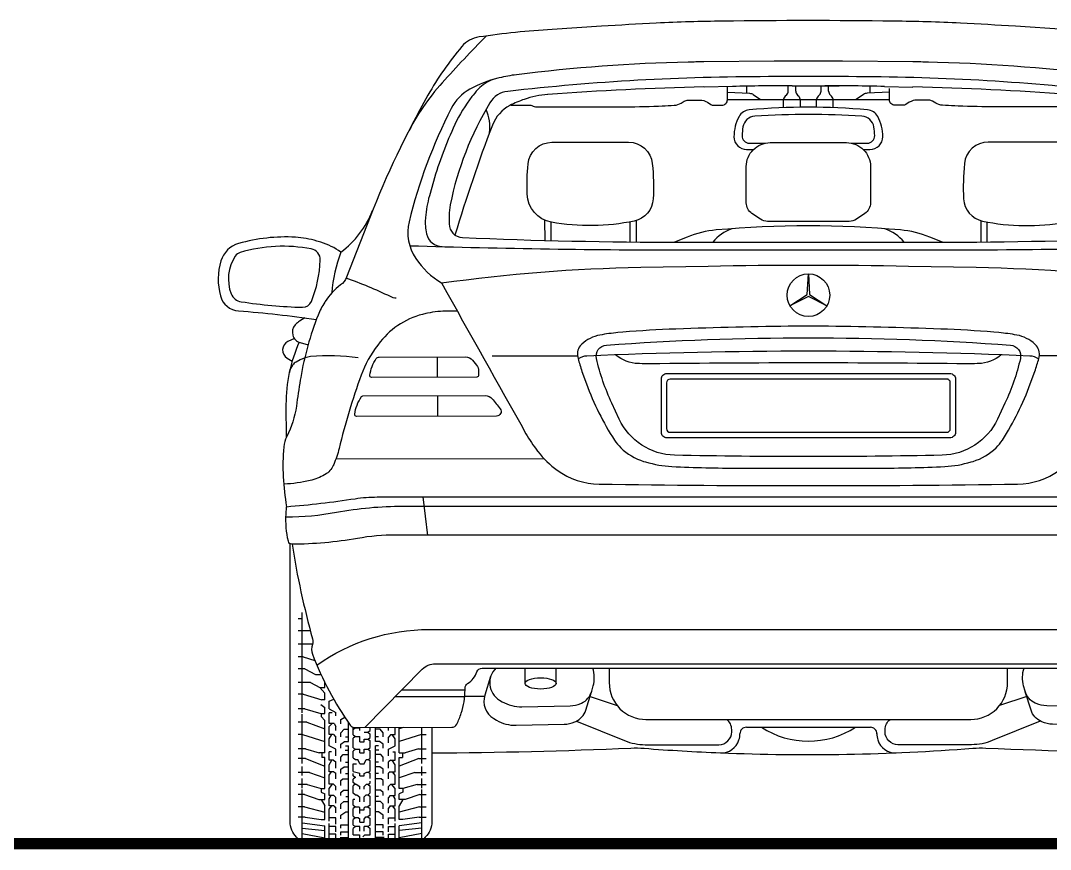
# Model space of a CAD drawing. Header units: millimetres. Extents: x -2250 to 8913, y -2502 to 1972.
# Drawn here: x 5878 to 7685, y 511 to 1965 of the extents above; entities that cross this region are included whole.
import ezdxf

# ---------------------------------------------------------------- set-up
doc = ezdxf.new("R2010")
doc.units = ezdxf.units.MM
doc.layers.add('interni', color=1, linetype='Continuous')

msp = doc.modelspace()

# ---------------------------------------------------------------- linework, layer by layer
at = {"color": 1}
for p, q in [((6609.9, 1339.9), (6609.8, 1375.4)), ((6705.6, 1377.1), (6855.3, 1377.1)), ((7815.3, 1377.1), (7665.6, 1377.1)), ((6610.1, 1271.4), (6610, 1307.4)), ((6583.7, 1129.7), (6592, 1062.2)), ((6535.7, 779.6), (6657.5, 779.8)), ((6547.1, 791.1), (6658, 791.3))]:
    msp.add_line(p, q, dxfattribs=at)
for p, q in [((6857.9, 1373.1), (6858, 1373.2)), ((7663, 1373.1), (7662.9, 1373.2)), ((6431.5, 1196.7), (6796.1, 1197.5))]:
    msp.add_line(p, q)
at = {"color": 30}
for p, q in [((6372.2, 750.8), (6372.2, 927.1)), ((6370.7, 916.1), (6364.9, 916.1)), ((6386.5, 895.1), (6364.9, 895.1)), ((6390.3, 871.5), (6364.9, 871.5)), ((6373.9, 849.5), (6364.9, 849.5)), ((6373.9, 849.5), (6394.6, 843)), ((6376.9, 828.5), (6364.9, 828.5)), ((6376.9, 828.5), (6395.7, 818.4)), ((6395.7, 818.4), (6405.2, 818.4)), ((6386.9, 804.1), (6364.9, 804.1)), ((6386.9, 804.1), (6403.4, 795.6)), ((6403.4, 795.6), (6412, 795.6)), ((6403.4, 795.6), (6412, 785.6)), ((6412, 795.6), (6412, 804.1)), ((6374.1, 783.6), (6364.9, 783.6)), ((6374.1, 783.6), (6406.8, 774)), ((6412, 774), (6412, 785.6)), ((6405.1, 765.8), (6412, 760.4)), ((6412, 774), (6406.8, 774)), ((6412, 749.6), (6412, 760.4)), ((6419.4, 771.5), (6427.6, 774.9)), ((6419.4, 758), (6419.4, 771.5)), ((6376.8, 758), (6364.9, 758)), ((6372.2, 662.3), (6372.2, 748.7)), ((6376.8, 758), (6405.1, 749.6)), ((6405.1, 749.6), (6412, 749.6)), ((6405.5, 749.6), (6405.5, 744.6)), ((6405.5, 744.6), (6412, 737.8)), ((6419.4, 758), (6431.2, 751.4)), ((6425, 751), (6419.4, 751)), ((6419.4, 732.1), (6419.4, 751)), ((6431.2, 745.5), (6431.2, 751.4)), ((6440.3, 739.3), (6447, 743.2)), ((6380.4, 734.7), (6364.9, 734.7)), ((6380.4, 734.7), (6412, 722.8)), ((6412, 680.8), (6412, 737.8)), ((6428.1, 732.1), (6419.4, 732.1)), ((6419.4, 727.2), (6424.9, 732.1)), ((6419.4, 713.2), (6419.4, 727.2)), ((6428.1, 732.1), (6431.2, 726.9)), ((6431.2, 720.1), (6431.2, 726.9)), ((6440.3, 731.9), (6440.3, 739.3)), ((6453.5, 700.8), (6453.5, 733.2)), ((6461.7, 712.4), (6461.7, 725.6)), ((6465.5, 724.6), (6461.7, 721.3)), ((6464.6, 725.2), (6465.5, 724.6)), ((6465.5, 724.6), (6473.4, 724.6)), ((6473.4, 720), (6473.4, 724.6)), ((6491.4, 720.2), (6491.4, 725.3)), ((6501.1, 700.8), (6501.1, 725.3)), ((6523.4, 720.1), (6523.4, 725.3)), ((6535.2, 713.2), (6535.2, 725.4)), ((6549.5, 725.4), (6542.6, 722.8)), ((6542.6, 680.8), (6542.6, 725.4)), ((6582.4, 662.3), (6582.4, 725.5)), ((6373, 713.3), (6364.9, 713.3)), ((6373, 713.3), (6412, 700.5)), ((6427.1, 713.2), (6419.4, 713.2)), ((6419.4, 705.3), (6424.3, 713.2)), ((6419.4, 693.1), (6419.4, 705.3)), ((6427.1, 713.2), (6431.2, 708.1)), ((6431.2, 698.3), (6431.2, 708.1)), ((6440.3, 716.2), (6445.6, 722.6)), ((6440.3, 708.7), (6440.3, 716.2)), ((6445.6, 722.6), (6453.5, 722.6)), ((6448.4, 709), (6453.5, 709)), ((6461.7, 712.4), (6465.5, 709.6)), ((6465.5, 709.6), (6461.7, 706.3)), ((6461.7, 689.9), (6461.7, 706.3)), ((6465.5, 709.6), (6473.4, 709.6)), ((6473.4, 700.3), (6473.4, 709.6)), ((6480.7, 717), (6487.6, 717)), ((6480.7, 704.9), (6488.1, 704.9)), ((6480.7, 700.3), (6480.7, 704.9)), ((6487.6, 717), (6491.4, 720.2)), ((6487.6, 717), (6491.4, 713.7)), ((6488.1, 704.9), (6491.4, 707.7)), ((6488.1, 704.9), (6491.4, 702)), ((6491.4, 707.7), (6491.4, 713.7)), ((6509, 722.6), (6501.1, 722.6)), ((6506.2, 709), (6501.1, 709)), ((6514.3, 716.2), (6509, 722.6)), ((6514.3, 708.7), (6514.3, 716.2)), ((6527.5, 713.2), (6523.4, 708.1)), ((6523.4, 698.3), (6523.4, 708.1)), ((6527.5, 713.2), (6535.2, 713.2)), ((6535.2, 705.3), (6530.3, 713.2)), ((6535.2, 693.1), (6535.2, 705.3)), ((6581.7, 713.3), (6542.6, 700.5)), ((6581.7, 713.3), (6589.7, 713.3)), ((6378.1, 688.1), (6364.9, 688.1)), ((6378.1, 688.1), (6401.8, 680.8)), ((6431.2, 687.1), (6419.4, 693.1)), ((6431.2, 675.4), (6431.2, 687.1)), ((6440.3, 696.2), (6446.6, 700.8)), ((6440.3, 688.8), (6440.3, 696.2)), ((6446.6, 700.8), (6453.5, 700.8)), ((6448.4, 693.1), (6453.5, 693.1)), ((6453.5, 522.2), (6453.5, 693.1)), ((6461.7, 689.9), (6465.5, 687.2)), ((6465.5, 687.2), (6461.7, 683.9)), ((6465.5, 687.2), (6473.4, 687.2)), ((6473.4, 700.3), (6480.7, 700.3)), ((6473.4, 680.7), (6473.4, 687.2)), ((6480.7, 687.2), (6488.1, 687.2)), ((6480.7, 680.7), (6480.7, 687.2)), ((6488.1, 687.2), (6491.4, 690.1)), ((6488.1, 687.2), (6491.4, 684.3)), ((6491.4, 690.1), (6491.4, 702)), ((6508, 700.8), (6501.1, 700.8)), ((6501.1, 522.2), (6501.1, 693.1)), ((6506.2, 693.1), (6501.1, 693.1)), ((6514.3, 696.2), (6508, 700.8)), ((6514.3, 688.8), (6514.3, 696.2)), ((6523.4, 687.1), (6535.2, 693.1)), ((6523.4, 675.4), (6523.4, 687.1)), ((6576.5, 688.1), (6552.8, 680.8)), ((6576.5, 688.1), (6589.7, 688.1)), ((6377.8, 670.7), (6364.9, 670.7)), ((6377.8, 670.7), (6412, 657.4)), ((6412, 680.8), (6401.8, 680.8)), ((6406.5, 680.8), (6406.5, 672.5)), ((6412, 672.5), (6406.5, 672.5)), ((6412, 618.2), (6412, 672.5)), ((6423.5, 682.7), (6419.4, 682.7)), ((6419.4, 667.9), (6419.4, 682.7)), ((6440.3, 673), (6444.3, 677.8)), ((6440.3, 665.9), (6440.3, 673)), ((6444.3, 677.8), (6453.5, 677.8)), ((6447.9, 685.5), (6453.5, 685.5)), ((6461.7, 671.9), (6461.7, 683.9)), ((6461.7, 671.9), (6465.5, 669.1)), ((6465.5, 669.1), (6470.1, 669.1)), ((6473.4, 661.7), (6470.1, 669.1)), ((6473.4, 680.7), (6480.7, 680.7)), ((6480.7, 661.7), (6484.5, 669.1)), ((6484.5, 669.1), (6488.7, 669.1)), ((6488.7, 669.1), (6491.4, 671.4)), ((6488.7, 669.1), (6491.4, 666.8)), ((6491.4, 671.4), (6491.4, 684.3)), ((6506.7, 685.5), (6501.1, 685.5)), ((6510.3, 677.8), (6501.1, 677.8)), ((6514.3, 673), (6510.3, 677.8)), ((6514.3, 665.9), (6514.3, 673)), ((6531.1, 682.7), (6535.2, 682.7)), ((6535.2, 667.9), (6535.2, 682.7)), ((6542.6, 680.8), (6552.8, 680.8)), ((6542.6, 672.5), (6548.1, 672.5)), ((6542.6, 618.2), (6542.6, 672.5)), ((6576.8, 670.7), (6542.6, 657.4)), ((6548.1, 680.8), (6548.1, 672.5)), ((6576.8, 670.7), (6589.7, 670.7)), ((6372.2, 641.2), (6372.2, 656.9)), ((6427.1, 667.9), (6419.4, 667.9)), ((6419.4, 659.6), (6424.5, 667.9)), ((6419.4, 647.4), (6419.4, 659.6)), ((6427.1, 667.9), (6431.2, 665.1)), ((6431.2, 654.2), (6431.2, 665.1)), ((6440.3, 652.2), (6446.1, 656.4)), ((6440.3, 644.6), (6440.3, 652.2)), ((6446.1, 656.4), (6453.5, 656.4)), ((6448.2, 664.7), (6453.5, 664.7)), ((6461.7, 661.7), (6467.3, 661.7)), ((6461.7, 648), (6461.7, 661.7)), ((6473.4, 661.7), (6480.7, 661.7)), ((6491.4, 649.5), (6491.4, 666.8)), ((6506.4, 664.7), (6501.1, 664.7)), ((6508.6, 656.4), (6501.1, 656.4)), ((6514.3, 652.2), (6508.6, 656.4)), ((6514.3, 644.6), (6514.3, 652.2)), ((6527.5, 667.9), (6523.4, 665.1)), ((6523.4, 654.2), (6523.4, 665.1)), ((6527.5, 667.9), (6535.2, 667.9)), ((6535.2, 659.6), (6530.1, 667.9)), ((6535.2, 647.4), (6535.2, 659.6)), ((6582.4, 641.2), (6582.4, 656.9)), ((6384.9, 646.3), (6364.9, 646.3)), ((6372.2, 618.9), (6372.2, 635.9)), ((6384.9, 646.3), (6412, 637.1)), ((6427.8, 647.4), (6419.4, 647.4)), ((6419.4, 641.6), (6423.8, 647.4)), ((6419.4, 626), (6419.4, 641.6)), ((6427.8, 647.4), (6431.2, 645.1)), ((6431.2, 635.2), (6431.2, 645.1)), ((6440.3, 632.2), (6443.7, 635)), ((6443.7, 635), (6453.5, 635)), ((6448.5, 644.8), (6453.5, 644.8)), ((6461.7, 648), (6473.4, 645.1)), ((6461.7, 640.6), (6461.7, 644.3)), ((6464.9, 637.7), (6461.7, 640.6)), ((6464.9, 637.7), (6461.7, 634.8)), ((6461.7, 628.9), (6461.7, 634.8)), ((6466.6, 637.7), (6464.9, 637.7)), ((6473.4, 640.6), (6473.4, 645.1)), ((6473.4, 640.6), (6480.7, 640.6)), ((6480.7, 644.4), (6485.8, 647)), ((6480.7, 640.6), (6480.7, 644.4)), ((6485.8, 647), (6488.5, 647)), ((6488.5, 647), (6491.4, 649.5)), ((6488.5, 647), (6491.4, 644.5)), ((6491.4, 635.6), (6491.4, 644.5)), ((6506.1, 644.8), (6501.1, 644.8)), ((6510.9, 635), (6501.1, 635)), ((6514.3, 632.2), (6510.9, 635)), ((6526.8, 647.4), (6523.4, 645.1)), ((6523.4, 635.2), (6523.4, 645.1)), ((6526.8, 647.4), (6535.2, 647.4)), ((6535.2, 641.6), (6530.8, 647.4)), ((6535.2, 626), (6535.2, 641.6)), ((6569.7, 646.3), (6542.6, 637.1)), ((6569.7, 646.3), (6589.7, 646.3)), ((6582.4, 618.9), (6582.4, 635.9)), ((6380.7, 625.1), (6365.1, 625.1)), ((6372.2, 525.6), (6372.2, 616.8)), ((6380.7, 625.1), (6405.8, 618.2)), ((6405.8, 618.2), (6412, 618.2)), ((6405.8, 618.2), (6405.8, 611.9)), ((6419.4, 618.2), (6425.4, 626.1)), ((6426.9, 626), (6419.4, 626)), ((6419.4, 606.2), (6419.4, 618.2)), ((6426.9, 626), (6431.2, 621.6)), ((6431.2, 615.1), (6431.2, 621.6)), ((6440.3, 623.3), (6440.3, 632.2)), ((6440.3, 611.2), (6444.7, 615.3)), ((6444.7, 615.3), (6453.5, 615.3)), ((6464.9, 626), (6461.7, 628.9)), ((6464.9, 626), (6461.7, 623.2)), ((6461.7, 610.2), (6461.7, 623.2)), ((6464.9, 626), (6467.1, 626)), ((6467.1, 626), (6473.4, 621.9)), ((6473.4, 617.3), (6473.4, 621.9)), ((6484.5, 625.2), (6480.7, 621.8)), ((6480.7, 617.3), (6480.7, 621.8)), ((6488.1, 625.2), (6484.5, 625.2)), ((6488.1, 625.2), (6491.4, 628.1)), ((6488.1, 625.2), (6491.4, 622.3)), ((6491.4, 628.1), (6491.4, 631.4)), ((6491.4, 610.5), (6491.4, 622.3)), ((6509.9, 615.3), (6501.1, 615.3)), ((6514.3, 611.2), (6509.9, 615.3)), ((6514.3, 623.3), (6514.3, 632.2)), ((6527.7, 626), (6523.4, 621.6)), ((6523.4, 615.1), (6523.4, 621.6)), ((6527.7, 626), (6535.2, 626)), ((6535.2, 618.2), (6529.2, 626.1)), ((6535.2, 606.2), (6535.2, 618.2)), ((6548.9, 618.2), (6542.6, 618.2)), ((6573.9, 625.1), (6548.9, 618.2)), ((6548.9, 618.2), (6548.9, 611.9)), ((6573.9, 625.1), (6589.5, 625.1)), ((6582.4, 527.9), (6582.4, 616.8)), ((6376, 607.7), (6364.9, 607.7)), ((6376, 607.7), (6401.5, 598.7)), ((6401.5, 598.7), (6412, 598.7)), ((6405.7, 598.7), (6412, 587.8)), ((6405.8, 611.9), (6412, 609.1)), ((6412, 598.7), (6412, 609.1)), ((6427.9, 606.2), (6419.4, 606.2)), ((6419.4, 600.3), (6422.9, 606.2)), ((6419.4, 588.1), (6419.4, 600.3)), ((6427.9, 606.2), (6431.2, 602.3)), ((6431.2, 592.7), (6431.2, 602.3)), ((6440.3, 605.8), (6440.3, 611.2)), ((6448.6, 604.1), (6453.5, 604.1)), ((6464.9, 607.3), (6461.7, 610.2)), ((6461.7, 589.1), (6461.7, 599.2)), ((6464.7, 599.2), (6461.7, 599.2)), ((6464.9, 607.3), (6468.2, 607.3)), ((6468.2, 607.3), (6473.4, 603.3)), ((6473.4, 594.9), (6473.4, 603.3)), ((6480.7, 603.8), (6484.2, 607.3)), ((6480.7, 594.9), (6480.7, 603.8)), ((6484.2, 607.3), (6487.7, 607.3)), ((6487.7, 607.3), (6491.4, 610.5)), ((6487.7, 607.3), (6491.4, 604.1)), ((6491.4, 589.1), (6491.4, 604.1)), ((6506, 604.1), (6501.1, 604.1)), ((6514.3, 605.8), (6514.3, 611.2)), ((6526.7, 606.2), (6523.4, 602.3)), ((6523.4, 592.7), (6523.4, 602.3)), ((6526.7, 606.2), (6535.2, 606.2)), ((6535.2, 600.3), (6531.7, 606.2)), ((6535.2, 588.1), (6535.2, 600.3)), ((6548.9, 611.9), (6542.6, 609.1)), ((6542.6, 598.7), (6542.6, 609.1)), ((6553.1, 598.7), (6542.6, 598.7)), ((6549, 598.7), (6542.6, 587.8)), ((6578.7, 607.7), (6553.1, 598.7)), ((6578.7, 607.7), (6589.7, 607.7)), ((6376.5, 586.4), (6364.9, 586.4)), ((6376.5, 586.4), (6412, 577)), ((6412, 564), (6412, 587.8)), ((6427.8, 588.1), (6419.4, 588.1)), ((6419.4, 581.9), (6424.2, 588.1)), ((6419.4, 561), (6419.4, 581.9)), ((6427.8, 588.1), (6431.2, 583.8)), ((6431.2, 575.8), (6431.2, 583.8)), ((6440.3, 590.5), (6445.1, 595.6)), ((6440.3, 582.4), (6440.3, 590.5)), ((6445.1, 595.6), (6453.5, 595.6)), ((6461.7, 589.1), (6465.5, 586.3)), ((6465.5, 586.3), (6461.7, 583)), ((6461.7, 569.7), (6461.7, 583)), ((6465.5, 586.3), (6471.4, 586.3)), ((6473.4, 584.5), (6471.4, 586.3)), ((6473.4, 574.5), (6473.4, 584.5)), ((6473.4, 580.7), (6480.7, 580.7)), ((6480.7, 584.5), (6482.6, 586.3)), ((6480.7, 580.7), (6480.7, 584.5)), ((6482.6, 586.3), (6487.6, 586.3)), ((6491.4, 589.1), (6487.6, 586.3)), ((6487.6, 586.3), (6491.4, 583)), ((6491.4, 571.4), (6491.4, 583)), ((6509.5, 595.6), (6501.1, 595.6)), ((6514.3, 590.5), (6509.5, 595.6)), ((6514.3, 582.4), (6514.3, 590.5)), ((6526.8, 588.1), (6523.4, 583.8)), ((6523.4, 575.8), (6523.4, 583.8)), ((6526.8, 588.1), (6535.2, 588.1)), ((6535.2, 581.9), (6530.5, 588.1)), ((6535.2, 561), (6535.2, 581.9)), ((6542.6, 564), (6542.6, 587.8)), ((6578.1, 586.4), (6542.6, 577)), ((6578.1, 586.4), (6589.7, 586.4)), ((6377.4, 568.2), (6364.9, 568.2)), ((6377.4, 568.2), (6405.5, 564)), ((6405.5, 564), (6412, 564)), ((6431.1, 566.7), (6419.4, 566.7)), ((6431.2, 555.6), (6431.2, 566.7)), ((6440.3, 571.5), (6448.6, 577.3)), ((6440.3, 564.9), (6440.3, 571.5)), ((6448.6, 577.3), (6453.5, 577.3)), ((6461.7, 569.7), (6465.5, 566.9)), ((6465.5, 566.9), (6461.7, 563.6)), ((6461.7, 554.1), (6461.7, 563.6)), ((6470.8, 566.9), (6465.5, 566.9)), ((6470.8, 566.9), (6473.4, 564.9)), ((6473.4, 559.4), (6473.4, 564.9)), ((6480.7, 564.2), (6483.8, 568.7)), ((6480.7, 559.4), (6480.7, 564.2)), ((6483.8, 568.7), (6487.6, 568.7)), ((6491.4, 571.4), (6487.6, 568.7)), ((6487.6, 568.7), (6491.4, 565.4)), ((6491.4, 554.1), (6491.4, 565.4)), ((6506, 577.3), (6501.1, 577.3)), ((6514.3, 571.5), (6506, 577.3)), ((6514.3, 564.9), (6514.3, 571.5)), ((6523.4, 555.6), (6523.4, 566.7)), ((6523.5, 566.7), (6535.2, 566.7)), ((6549.1, 564), (6542.6, 564)), ((6577.2, 568.2), (6549.1, 564)), ((6577.2, 568.2), (6589.7, 568.2)), ((6372.2, 557.8), (6412, 552.7)), ((6372.2, 548.6), (6412, 544.4)), ((6412, 521.4), (6412, 552.7)), ((6419.4, 521.4), (6419.4, 556.8)), ((6431.2, 551.9), (6419.4, 551.9)), ((6431.2, 542.5), (6431.2, 551.9)), ((6440.3, 554.5), (6453.5, 554.5)), ((6440.3, 548.6), (6440.3, 554.5)), ((6440.3, 536.5), (6440.3, 542.2)), ((6440.3, 542.2), (6453.5, 542.2)), ((6461.7, 554.1), (6465.5, 551.4)), ((6465.5, 551.4), (6461.7, 548.1)), ((6461.7, 537.1), (6461.7, 548.1)), ((6473.4, 551.4), (6465.5, 551.4)), ((6473.4, 559.4), (6480.7, 559.4)), ((6473.4, 543.3), (6473.4, 551.4)), ((6480.7, 543.3), (6480.7, 551.4)), ((6487.6, 551.4), (6480.7, 551.4)), ((6491.4, 554.1), (6487.6, 551.4)), ((6487.6, 551.4), (6491.4, 548.1)), ((6491.4, 537.1), (6491.4, 548.1)), ((6514.3, 554.5), (6501.1, 554.5)), ((6514.3, 542.2), (6501.1, 542.2)), ((6514.3, 548.6), (6514.3, 554.5)), ((6514.3, 536.5), (6514.3, 542.2)), ((6523.4, 551.9), (6535.2, 551.9)), ((6523.4, 542.5), (6523.4, 551.9)), ((6535.2, 521.4), (6535.2, 556.8)), ((6582.4, 557.8), (6542.6, 552.7)), ((6542.6, 521.4), (6542.6, 552.7)), ((6582.4, 548.6), (6542.6, 544.4)), ((6372.2, 539.5), (6412, 532)), ((6431.2, 537.9), (6419.4, 537.9)), ((6431.2, 521.4), (6431.2, 537.9)), ((6438.7, 532.1), (6453.5, 532.1)), ((6461.7, 537.1), (6472.9, 537.1)), ((6472.9, 537.1), (6472.9, 530.9)), ((6478.6, 533.5), (6481.9, 537.1)), ((6481.9, 537.1), (6491.4, 537.1)), ((6515.9, 532.1), (6501.1, 532.1)), ((6523.4, 521.4), (6523.4, 537.9)), ((6523.4, 537.9), (6535.2, 537.9)), ((6582.4, 539.5), (6542.6, 532))]:
    msp.add_line(p, q, dxfattribs=at)
at = {"color": 40}
for p, q in [((6763.3, 802.6), (6763.3, 829.5)), ((6817.9, 802.6), (6817.9, 829.5)), ((6691.9, 779.7), (6657.5, 779.7)), ((6877.4, 779.7), (6924.8, 764.1)), ((7643.5, 779.7), (7596.1, 764.1)), ((7151.6, 725.8), (7369.3, 725.8))]:
    msp.add_line(p, q, dxfattribs=at)
for points in [[(7709.9, 1950), (7623.6, 1955.5, 0.0036), (7527.2, 1960.9, 0.009073), (7410.1, 1964.5, 0.006323), (7110.5, 1964.5, 0.009068), (6993.4, 1960.9, 0.003591), (6897.3, 1955.5), (6811, 1950, 0.020012), (6682.5, 1936.7, 0.183305), (6652.4, 1920, 0.04689), (6592.9, 1834.6, 0.035304), (6491.3, 1621.1), (6449.9, 1515.5, -0.13723), (6439.4, 1501.6, 0.086357), (6412.6, 1472.7), (6411.7, 1471.3, 0.049351), (6400.1, 1448.7, 0.053235), (6369.7, 1339.2), (6368.9, 1334.8, 0.007162), (6362, 1289, -0.085651), (6345.1, 1235.8, 0.099538), (6339.8, 1217.4, 0.064346), (6344.8, 1112.7)], [(7471.4, 1892.6, 0.003533), (7444, 1893), (7320.4, 1894.1, 0.004439), (7200.5, 1894.1), (7076.9, 1893, 0.003533), (7049.5, 1892.6, 0.025088), (6748.2, 1870.5, 0.029662), (6718.1, 1864.9), (6715.3, 1864.2, 0.065752), (6666.6, 1845.2, 0.149177), (6633.8, 1811.3, 0.05919), (6559.9, 1612.5, 0.210871), (6571.5, 1548.3, 0.10723), (6616.7, 1505.1, 0.00029), (6764.9, 1240.7, 0.038053), (6785.3, 1210.1), (6785.8, 1209.4, 0.070696), (6819.8, 1176.7, 0.153742), (6893.4, 1152.3, 0.007333), (7627.5, 1152.3, 0.153742), (7701.2, 1176.7, 0.070696)], [(7772.7, 1870.5, 0.025354), (7468.2, 1892.7)], [(6440.1, 1559.2, 0.083938), (6405.1, 1576.6), (6398, 1578.7, 0.05965), (6360.2, 1585.4, 0.083482), (6260.6, 1574.3, 0.255651), (6229.6, 1543.8, 0.138584), (6228.6, 1482.5, 0.32073), (6260.5, 1456.2, -0.020961), (6397, 1440.8)], [(7756.1, 1240.7, 0.00029), (7904.2, 1505.1, 0.10723)], [(6561, 1570.5, 0.007505), (7050.9, 1563.1), (7470, 1563.1, 0.007505), (7959.9, 1570.5)], [(6644.2, 1455.9), (6628.4, 1455.9, 0.051567), (6592, 1452.1), (6589.1, 1451.4, 0.176946), (6509.3, 1401.6), (6504.9, 1396, 0.078203), (6475.7, 1343.3, 0.028539), (6437, 1214.7, -0.045598), (6427.5, 1186.9), (6426.8, 1185.2, -0.158979), (6412.4, 1169.2), (6411.6, 1168.7, -0.07132), (6386, 1158.5, -0.052364), (6340.4, 1152.4)], [(6377.1, 1443.7), (6367.7, 1438.1, 0.070456), (6360.7, 1432.4), (6360, 1431.6, 0.56236), (6368.7, 1400.6), (6382.5, 1396.8)], [(6358.6, 1407.6), (6347.3, 1402.4, 0.606346), (6345.8, 1373.5), (6354.7, 1368.2)], [(6366.9, 1401.2, 0.105727), (6343.8, 1292.2), (6344, 1233.4)], [(7664.5, 1372.2, 0.126606), (7649.1, 1376.9, 0.021941), (6871.8, 1376.9, 0.126606), (6856.4, 1372.2)], [(6599.6, 725.5), (6599.6, 560.2, -0.414214), (6560.9, 521.4), (6389.8, 521.4, -0.414214), (6351, 560.2), (6351, 1047.3)], [(6354.4, 1046.9, 0.027681), (6390.4, 880.6, -0.152678), (6390.1, 871, 0.177413), (6390.3, 853.8, 0.061871), (6456.5, 729.3, 0.244954), (6464.4, 725.2), (6634.7, 725.6)], [(6482.1, 725.3), (6583, 827.5, -0.200715), (6606, 837.2), (7914.9, 837.2, -0.200715), (7937.9, 827.5), (8038.8, 725.3)], [(6634.7, 725.6, 0.285976), (6643.4, 731, 0.033213), (6651.4, 750.4, 0.080608), (6658, 791.3), (6658, 794.3, -0.258302), (6662.5, 802.5, 0.170618), (6678.9, 823, -0.31913), (6688, 829.5), (7832.9, 829.5, -0.31913), (7842, 823, 0.170618), (7858.4, 802.5, -0.258302), (7862.9, 794.3), (7862.9, 791.3, 0.080608), (7869.6, 750.4, 0.033213), (7877.5, 731, 0.285976), (7886.2, 725.6)], [(6599.6, 680.6, 0.008583), (6949.1, 689.2, -0.029637), (6972, 688.8, 0.008947), (7106.5, 680.9, 0.029416), (7548.9, 688.8, -0.029637), (7571.9, 689.2, 0.008583), (7921.3, 680.6)]]:
    msp.add_lwpolyline(points, format="xyb")
at = {"color": 1}
for points in [[(6695.6, 1938.5, 0.013793), (6618, 1856.5, 0.065561), (6556.2, 1766)], [(6616.7, 1505.1, -0.030425), (6966.4, 1532.7), (7084.5, 1534.9, -0.009079), (7436.4, 1534.9), (7554.6, 1532.7, -0.030425), (7904.2, 1505.1)], [(6537.3, 1478.3, -0.083351), (6527, 1481.2, 0.026217), (6449.1, 1513.7)], [(6470.5, 1373.9, 0.06046), (6386.9, 1375.9, 0.1003), (6368.5, 1370.2), (6361.5, 1366.4, 0.10998), (6355.8, 1361.4), (6355.3, 1360.8, 0.106681), (6349.7, 1348.3)], [(7598.7, 1379, -0.162684), (7558.9, 1363.7), (7556.8, 1363.6, -0.014105), (7538.5, 1363.3, 0.005595), (6982.4, 1363.3, -0.014105), (6964.2, 1363.6), (6962, 1363.7, -0.162684), (6922.2, 1379)], [(6343.8, 1094.6, 0.043324), (6432.5, 1103, -0.045315), (6548.9, 1113.6), (7972, 1113.6, -0.045315), (8088.4, 1103, 0.043324), (8177.2, 1094.6)], [(6397.9, 834.9, -0.15446), (6594.9, 897.2), (7926, 897.2, -0.15446), (8123, 834.9)]]:
    msp.add_lwpolyline(points, format="xyb", dxfattribs=at)
for points in [[(6373, 1462.5, 0.31285), (6388.4, 1472.6, 0.086538), (6403.9, 1545.1, 0.371635), (6388.1, 1564.9, 0.118105), (6263.6, 1558.7, 0.175873), (6254.7, 1552.2, 0.24558), (6247.6, 1486.2, 0.266899), (6265.2, 1472.2, 0.032175)], [(6678.6, 1340), (6494, 1339.6, -0.45993), (6490.8, 1343.3, -0.110211), (6502.1, 1372.4, -0.249544), (6507.4, 1375.2), (6658.6, 1375.5, -0.228511), (6671.3, 1369.5), (6678.2, 1360.7, -0.169645), (6681.8, 1350.7), (6681.8, 1343.2, -0.414214)], [(6464.3, 1274.7, -0.11229), (6476.2, 1305.7, -0.249287), (6478.9, 1307.2), (6693.4, 1307.6, -0.217748), (6705.6, 1302.1, -0.019647), (6719.7, 1284.4, -0.614968), (6713.3, 1271.6), (6467.5, 1271.1, -0.457737)]]:
    msp.add_lwpolyline(points, format="xyb", close=True, dxfattribs=at)
at = {"color": 40}
msp.add_lwpolyline([(7260.5, 1521.2), (7262.5, 1485), (7292.8, 1465.1), (7260.5, 1481.5), (7228.1, 1465.1), (7258.4, 1485)], close=True, dxfattribs=at)
for points in [[(7499.8, 1183.2, 0.060707), (7546, 1191.2), (7549.5, 1192.2, 0.121982), (7589.7, 1216, 0.054475), (7600.8, 1229.6, 0.05695), (7649.8, 1328.1), (7657.7, 1350, 0.026369), (7664.7, 1372.8), (7665.2, 1374.9, 0.273224), (7658.5, 1397.3), (7658.1, 1397.7, 0.140612), (7626.3, 1413.7, 0.025943), (7594.6, 1418), (7585.9, 1418.8, 0.012006), (7493, 1424.3, 0.006132), (7282.6, 1429.3, 0.005726), (7238.3, 1429.3, 0.006132), (7027.9, 1424.3, 0.012006), (6935, 1418.8), (6926.3, 1418, 0.025943), (6894.6, 1413.7, 0.140612), (6862.8, 1397.7), (6862.4, 1397.3, 0.273224), (6855.7, 1374.9), (6856.3, 1372.8, 0.026369), (6863.2, 1350), (6871.1, 1328.1, 0.05695), (6920.2, 1229.6, 0.054475), (6931.3, 1216, 0.121982), (6971.4, 1192.2), (6974.9, 1191.2, 0.060707), (7021.1, 1183.2, 0.012362), (7139.4, 1180.3), (7381.5, 1180.3, 0.012362)], [(7012.1, 1233.3, -0.414214), (7002.5, 1243), (7002.5, 1336.7, -0.414214), (7012.1, 1346.4), (7508.8, 1346.4, -0.414214), (7518.5, 1336.7), (7518.5, 1243, -0.414214), (7508.8, 1233.3)]]:
    msp.add_lwpolyline(points, format="xyb", close=True, dxfattribs=at)
for points in [[(7025.7, 1203, -0.285416), (6928.6, 1266.3), (6915.5, 1294.3, -0.052841), (6888.6, 1372.5, -0.459934), (6906, 1396.2, -0.036216), (7614.9, 1396.2, -0.459934), (7632.4, 1372.5, -0.052841), (7605.4, 1294.3), (7592.3, 1266.3, -0.285416), (7495.2, 1203, -0.010797), (7025.7, 1203, -0.010797)], [(7984.1, 1062.9), (6536.8, 1062.9, 0.04397), (6469.1, 1056.9, -0.044632), (6354.1, 1046.9, -0.34939), (6347.9, 1052, -0.07172), (6344, 1099.8), (6344.8, 1112.7, 0.017346), (6465, 1126.7, -0.037813), (6503.9, 1129.7), (8017, 1129.7, -0.037813), (8055.9, 1126.7, 0.017346), (8176.1, 1112.7), (8176.9, 1099.8, -0.07172), (8173.1, 1052, -0.34939), (8166.8, 1046.9, -0.044632), (8051.9, 1056.9, 0.04397)]]:
    msp.add_lwpolyline(points, format="xyb", close=True)
at = {"color": 30}
msp.add_lwpolyline([(7503, 1243.2, 0.414214), (7509.5, 1249.6), (7509.5, 1330.1, 0.414214), (7503, 1336.6), (7017.9, 1336.6, 0.414214), (7011.5, 1330.1), (7011.5, 1249.6, 0.414214), (7017.9, 1243.2)], format="xyb", close=True, dxfattribs=at)
at = {"color": 40}
for points in [[(6702.9, 814.6), (6692.6, 782.2, 0.348292), (6708.3, 741.1), (6713.1, 738.2, 0.140562), (6747.6, 729.2), (6832.1, 731, 0.099048), (6850.6, 735.1), (6852.1, 735.8, 0.215101), (6869.8, 755.6), (6880, 787.9)], [(6712.2, 829.5, 0.496764), (6718.5, 773.5), (6723.4, 770.6, 0.140562), (6757.8, 761.5), (6842.3, 763.3, 0.099048), (6860.9, 767.5), (6862.3, 768.1, 0.22501), (6880.4, 789.1), (6882.9, 798.2, 0.149908), (6882, 829.5)], [(6910.9, 829.5), (6910.9, 804, 0.414214), (6975.5, 739.4), (7545.4, 739.4, 0.414214), (7610, 804), (7610, 829.5)], [(7808.7, 829.5, -0.496764), (7802.4, 773.5), (7797.6, 770.6, -0.140562), (7763.1, 761.5), (7678.6, 763.3, -0.099048), (7660.1, 767.5), (7658.6, 768.1, -0.22501), (7640.6, 789.1), (7638.1, 798.2, -0.149908), (7639, 829.5)], [(7818.1, 814.6), (7828.3, 782.2, -0.348292), (7812.6, 741.1), (7807.8, 738.2, -0.140562), (7773.4, 729.2), (7688.9, 731, -0.099048), (7670.3, 735.1), (7668.9, 735.8, -0.215101), (7651.2, 755.6), (7640.9, 787.9)], [(6853.7, 736.5), (6937.8, 702.3, 0.097039), (6974.3, 695.1), (7103.3, 695.1, 0.414214), (7125.9, 717.7), (7125.9, 721.6, 0.231842), (7117.2, 739.4)], [(7667.2, 736.5), (7583.2, 702.3, -0.097039), (7546.6, 695.1), (7417.6, 695.1, -0.414214), (7395, 717.7), (7395, 721.6, -0.231842), (7403.7, 739.4)]]:
    msp.add_lwpolyline(points, format="xyb", dxfattribs=at)
at = {"color": 5, "const_width": 20}
msp.add_lwpolyline([(-2239.7, 521.4), (8902.6, 521.4)], dxfattribs=at)
at = {"color": 40}
msp.add_circle((7260.5, 1483.8), 37.4, dxfattribs=at)
for centre, radius, start, end in [((6336.5, 1695.7), 171.4, 307.1935, 338.1888), ((6690.8, 1465.6), 267.6, 159.5334, 175.2818)]:
    msp.add_arc(centre, radius, start, end)
for centre, radius, start, end in [((7151.6, 714.5), 11.3, 90, 180.16), ((7260.5, 852.8), 151.5, 236.9592, 303.0408), ((7369.3, 714.5), 11.3, 359.84, 90), ((7103.9, 714.4), 36.4, 342.612, 0.16), ((7417, 714.4), 36.4, 179.84, 197.388), ((7107.8, 713.1), 32.3, 267.6554, 342.612), ((7413.1, 713.1), 32.3, 197.388, 272.3446)]:
    msp.add_arc(centre, radius, start, end, dxfattribs=at)
msp.add_ellipse((6790.6, 802.6), major_axis=(-27.3, 0), ratio=0.364995, dxfattribs=at)
at = {"layer": 'interni', "color": 30}
for p, q in [((7127.1, 1850), (7077.3, 1848.9)), ((7152.2, 1838.2), (7152.2, 1850.5)), ((7225, 1841.8), (7225, 1851.1)), ((7231.8, 1851.1), (7314.3, 1851.1)), ((7238.2, 1841.8), (7238.2, 1851.1)), ((7282.7, 1841.8), (7282.7, 1851.1)), ((7295.9, 1841.8), (7295.9, 1851.1)), ((7368.8, 1838.2), (7368.8, 1850.5)), ((7393.8, 1850), (7443.6, 1848.9)), ((7118.4, 1827.3), (7402.6, 1827.3)), ((7216.7, 1812.5), (7216.7, 1825.6)), ((7221.9, 1834.6), (7219.8, 1832.8)), ((7241.3, 1834.6), (7243.4, 1832.8)), ((7246.5, 1813.3), (7246.5, 1825.6)), ((7274.4, 1813.3), (7274.4, 1825.6)), ((7279.6, 1834.6), (7277.5, 1832.8)), ((7299, 1834.6), (7301.1, 1832.8)), ((7304.2, 1812.5), (7304.2, 1825.6))]:
    msp.add_line(p, q, dxfattribs=at)
at = {"layer": 'interni'}
for p, q in [((6797.6, 1615.5), (6797.7, 1579.6)), ((6808.4, 1612), (6808.5, 1579.3)), ((6947.3, 1612.3), (6947.4, 1577.2)), ((6958.1, 1614.6), (6958.1, 1577.1)), ((7562.9, 1614.6), (7562.8, 1577.1)), ((7573.6, 1612.3), (7573.5, 1577.2))]:
    msp.add_line(p, q, dxfattribs=at)
at = {"layer": 'interni', "color": 30}
for points in [[(6711.4, 1863.2, 0.124298), (6683.8, 1847.8, 0.040707), (6672.2, 1834.9), (6669.9, 1832, 0.052473), (6640.1, 1782.9, 0.04096), (6602.6, 1683.1), (6595.4, 1657.8, 0.049481), (6588.6, 1620.1), (6588.4, 1618.4, 0.076998), (6590.4, 1591.4, 0.341625), (6618, 1568.9)], [(6738.9, 1817.1), (6773.2, 1817.1, -0.17551), (6777.3, 1815.6, 0.17551), (6781.4, 1814.2), (6931, 1814.2, 0.010323), (6997.7, 1815.5), (7003.7, 1815.8, 0.00562), (7025.2, 1816.9, 0.122819), (7037.1, 1820.7), (7042.6, 1824.1, -0.139036), (7049.4, 1826), (7069.8, 1826, -0.139941), (7083.4, 1822.1), (7089.4, 1818.4, 0.139941), (7094.5, 1817), (7108.7, 1817, 0.414214), (7118.4, 1826.7), (7118.4, 1849.8)], [(7784.8, 1817.1), (7747.7, 1817.1, 0.17551), (7743.6, 1815.6, -0.17551), (7739.5, 1814.2), (7589.9, 1814.2, -0.010323), (7523.2, 1815.5), (7517.2, 1815.8, -0.00562), (7495.8, 1816.9, -0.122819), (7483.9, 1820.7), (7478.3, 1824.1, 0.139036), (7471.5, 1826), (7451.1, 1826, 0.139941), (7437.5, 1822.1), (7431.6, 1818.4, -0.139941), (7426.4, 1817), (7412.2, 1817, -0.414214), (7402.6, 1826.7), (7402.6, 1846.2)], [(6803, 1835.8, 0.065387), (6761.8, 1827.3, 0.035377), (6736.7, 1816.5, 0.184666), (6706, 1782.1, 0.017661), (6640.2, 1589.3)], [(7118.4, 1839.7), (7157.2, 1838, -0.137273), (7163.8, 1835.9), (7176.7, 1827.3)], [(7402.6, 1839.7), (7363.7, 1838, 0.137273), (7357.1, 1835.9), (7344.2, 1827.3)], [(7356.8, 1739.3), (7368.5, 1739.3, 0.413472), (7391.1, 1761.8, 0.127406), (7382.1, 1797.1, 0.248695), (7364.3, 1808.7, 0.045751), (7156.6, 1808.7, 0.248695), (7138.9, 1797.1, 0.127406), (7129.8, 1761.8, 0.413472), (7152.4, 1739.3)], [(7166.5, 1797.8, 0.351216), (7145.6, 1778.8, 0.030974), (7144.1, 1763.7, 0.424488), (7157, 1750.4), (7184.8, 1750.4)], [(7336.1, 1750.4), (7363.9, 1750.4, 0.424488), (7376.8, 1763.7, 0.030974), (7375.4, 1778.8, 0.351216), (7354.4, 1797.8, 0.030459), (7166.7, 1797.8)], [(7495.5, 1576.7), (7473.4, 1585.7, 0.074617), (7422.1, 1598.1, 0.043983), (7098.8, 1598.1, 0.074617), (7047.5, 1585.7), (7025.4, 1576.7)]]:
    msp.add_lwpolyline(points, format="xyb", dxfattribs=at)
at = {"layer": 'interni', "color": 40}
msp.add_lwpolyline([(7890.9, 1609), (7890.9, 1623, 0.050662), (7888.9, 1642.5, 0.08574), (7819.3, 1821.3, 0.232969), (7788.1, 1841.3, 0.028193), (7330.6, 1867.1), (7190.3, 1867.1, 0.028193), (6732.8, 1841.3, 0.232969), (6701.6, 1821.3, 0.08574), (6632, 1642.5, 0.050662), (6630, 1623), (6630.1, 1609, 0.401314), (6653.3, 1584.8, 0.010538), (7037, 1576.7), (7483.9, 1576.7, 0.010538), (7867.6, 1584.8, 0.401314)], format="xyb", close=True, dxfattribs=at)
at = {"layer": 'interni'}
for points in [[(6809.4, 1611.8, -0.352016), (6767.1, 1660.8, -0.033032), (6768.7, 1714, -0.385724), (6810.4, 1752), (6944.8, 1752.3, -0.385724), (6986.6, 1714.5, -0.038374), (6988.1, 1652.7, -0.339572), (6954.8, 1613.8, -0.097626)], [(7188.9, 1613.2, -0.149035), (7176.2, 1617.1), (7161.5, 1627, -0.249761), (7151.5, 1645.8), (7151.5, 1709.3, -0.414214), (7193.5, 1751.3), (7327.4, 1751.3, -0.414214), (7369.4, 1709.3), (7369.4, 1645.8, -0.249761), (7359.4, 1627), (7344.7, 1617.1, -0.149035), (7332.1, 1613.2)], [(7711.5, 1611.8, 0.352016), (7753.9, 1660.8, 0.033032), (7752.3, 1714, 0.385724), (7710.6, 1752), (7576.2, 1752.3, 0.385724), (7534.3, 1714.5, 0.038374), (7532.8, 1652.7, 0.339572), (7566.1, 1613.8, 0.097626)]]:
    msp.add_lwpolyline(points, format="xyb", close=True, dxfattribs=at)
at = {"layer": 'interni', "color": 30}
msp.add_lwpolyline([(7152.1, 1739.3), (7164.1, 1739.3)], dxfattribs=at)
for centre, radius, start, end in [((7191.6, -3442.8), 5293, 91.2377, 94.2111), ((7231.8, -2993.4), 4844.5, 90, 91.2377), ((7289.2, -2993.4), 4844.5, 88.7623, 90), ((7329.3, -3442.8), 5293, 85.7889, 88.7623), ((7226.4, 1825.6), 9.69, 132.6828, 180), ((7215.3, 1841.8), 9.69, 312.6828, 0), ((7247.9, 1841.8), 9.69, 180, 227.3172), ((7236.8, 1825.6), 9.69, 0, 47.3172), ((7284.1, 1825.6), 9.69, 132.6828, 180), ((7273, 1841.8), 9.69, 312.6828, 0), ((7305.6, 1841.8), 9.69, 180, 227.3172), ((7294.5, 1825.6), 9.69, 360, 47.3172), ((6627.1, 1779), 74.4, 351.7768, 24.4142), ((7153, 1525.8), 79, 109.6699, 139.8723), ((7368, 1525.8), 79, 40.1277, 70.3301)]:
    msp.add_arc(centre, radius, start, end, dxfattribs=at)

doc.saveas('drawing.dxf')
